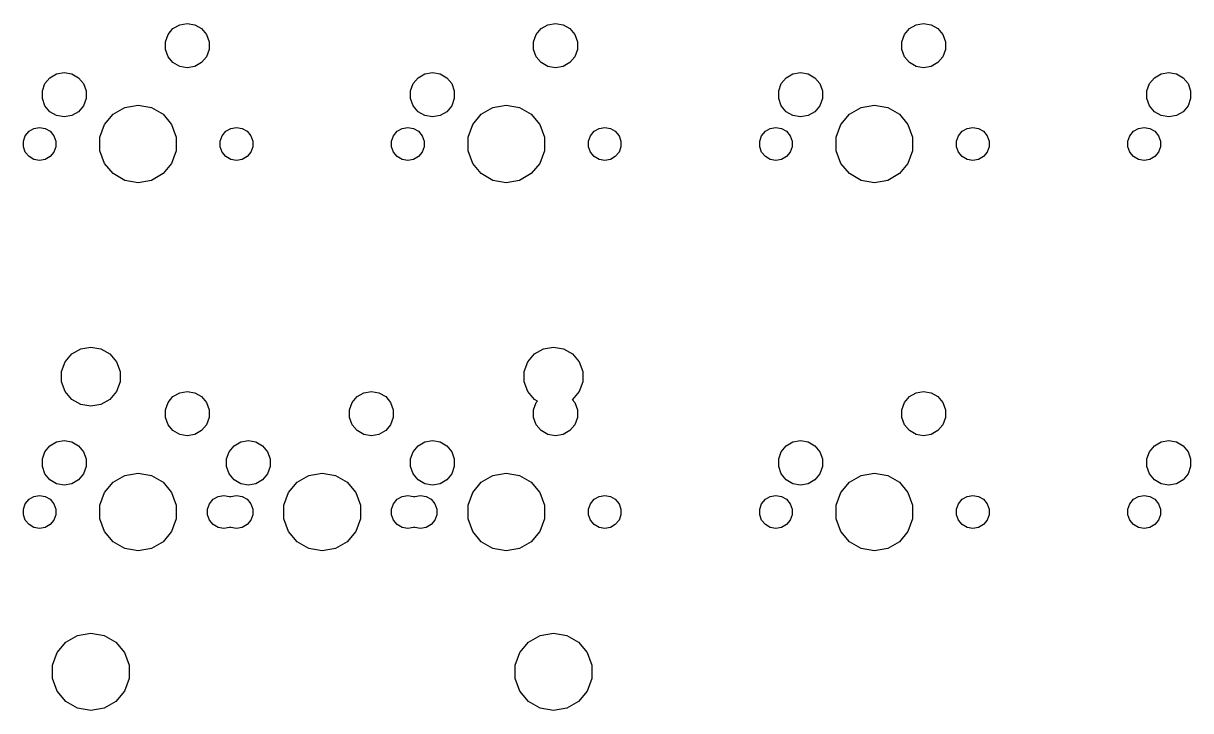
# Model space of a CAD drawing. Extents: x 16 to 275, y -108 to -13.
# Drawn here: x 149.1 to 209.3, y -108.3 to -72.8 of the extents above; entities that cross this region are included whole.
import ezdxf

# ---------------------------------------------------------------- set-up
doc = ezdxf.new("R2010")
doc.units = 0
doc.header["$MEASUREMENT"] = 0
doc.layers.add('BLACK', color=7, linetype='CONTINUOUS')

msp = doc.modelspace()

# ---------------------------------------------------------------- linework, layer by layer
at = {"layer": 'Black'}
for p, q in [((156.802, -73.0411), (157.148, -72.8418)), ((157.148, -72.8418), (157.54, -72.7726)), ((157.54, -72.7726), (157.932, -72.8418)), ((157.932, -72.8418), (158.278, -73.0411)), ((175.802, -73.0411), (176.148, -72.8418)), ((176.148, -72.8418), (176.54, -72.7726)), ((176.54, -72.7726), (176.932, -72.8418)), ((176.932, -72.8418), (177.278, -73.0411)), ((194.802, -73.0411), (195.148, -72.8418)), ((195.148, -72.8418), (195.54, -72.7726)), ((195.54, -72.7726), (195.932, -72.8418)), ((195.932, -72.8418), (196.278, -73.0411)), ((156.41, -73.7208), (156.546, -73.3463)), ((156.546, -73.3463), (156.802, -73.0411)), ((158.278, -73.0411), (158.534, -73.3463)), ((158.534, -73.3463), (158.67, -73.7208)), ((175.41, -73.7208), (175.546, -73.3463)), ((175.546, -73.3463), (175.802, -73.0411)), ((177.278, -73.0411), (177.534, -73.3463)), ((177.534, -73.3463), (177.67, -73.7208)), ((194.41, -73.7208), (194.546, -73.3463)), ((194.546, -73.3463), (194.802, -73.0411)), ((196.278, -73.0411), (196.534, -73.3463)), ((196.534, -73.3463), (196.67, -73.7208)), ((156.41, -74.1192), (156.41, -73.7208)), ((158.67, -73.7208), (158.67, -74.1192)), ((175.41, -74.1192), (175.41, -73.7208)), ((177.67, -73.7208), (177.67, -74.1192)), ((194.41, -74.1192), (194.41, -73.7208)), ((196.67, -73.7208), (196.67, -74.1192)), ((156.546, -74.4937), (156.41, -74.1192)), ((156.802, -74.7989), (156.546, -74.4937)), ((158.534, -74.4937), (158.278, -74.7989)), ((158.67, -74.1192), (158.534, -74.4937)), ((175.546, -74.4937), (175.41, -74.1192)), ((175.802, -74.7989), (175.546, -74.4937)), ((177.534, -74.4937), (177.278, -74.7989)), ((177.67, -74.1192), (177.534, -74.4937)), ((194.546, -74.4937), (194.41, -74.1192)), ((194.802, -74.7989), (194.546, -74.4937)), ((196.534, -74.4937), (196.278, -74.7989)), ((196.67, -74.1192), (196.534, -74.4937)), ((157.148, -74.9982), (156.802, -74.7989)), ((157.54, -75.0674), (157.148, -74.9982)), ((157.932, -74.9982), (157.54, -75.0674)), ((158.278, -74.7989), (157.932, -74.9982)), ((176.148, -74.9982), (175.802, -74.7989)), ((176.54, -75.0674), (176.148, -74.9982)), ((176.932, -74.9982), (176.54, -75.0674)), ((177.278, -74.7989), (176.932, -74.9982)), ((195.148, -74.9982), (194.802, -74.7989)), ((195.54, -75.0674), (195.148, -74.9982)), ((195.932, -74.9982), (195.54, -75.0674)), ((196.278, -74.7989), (195.932, -74.9982)), ((150.06, -76.2608), (150.196, -75.8863)), ((150.196, -75.8863), (150.452, -75.5811)), ((150.452, -75.5811), (150.798, -75.3818)), ((150.798, -75.3818), (151.19, -75.3126)), ((151.19, -75.3126), (151.582, -75.3818)), ((151.582, -75.3818), (151.928, -75.5811)), ((151.928, -75.5811), (152.184, -75.8863)), ((152.184, -75.8863), (152.32, -76.2608)), ((169.06, -76.2608), (169.196, -75.8863)), ((169.196, -75.8863), (169.452, -75.5811)), ((169.452, -75.5811), (169.798, -75.3818)), ((169.798, -75.3818), (170.19, -75.3126)), ((170.19, -75.3126), (170.582, -75.3818)), ((170.582, -75.3818), (170.928, -75.5811)), ((170.928, -75.5811), (171.184, -75.8863)), ((171.184, -75.8863), (171.32, -76.2608)), ((188.06, -76.2608), (188.196, -75.8863)), ((188.196, -75.8863), (188.452, -75.5811)), ((188.452, -75.5811), (188.798, -75.3818)), ((188.798, -75.3818), (189.19, -75.3126)), ((189.19, -75.3126), (189.582, -75.3818)), ((189.582, -75.3818), (189.928, -75.5811)), ((189.928, -75.5811), (190.184, -75.8863)), ((190.184, -75.8863), (190.32, -76.2608)), ((207.06, -76.2608), (207.196, -75.8863)), ((207.196, -75.8863), (207.452, -75.5811)), ((207.452, -75.5811), (207.798, -75.3818)), ((207.798, -75.3818), (208.19, -75.3126)), ((208.19, -75.3126), (208.582, -75.3818)), ((208.582, -75.3818), (208.928, -75.5811)), ((208.928, -75.5811), (209.184, -75.8863)), ((209.184, -75.8863), (209.32, -76.2608)), ((150.06, -76.6592), (150.06, -76.2608)), ((152.32, -76.2608), (152.32, -76.6592)), ((169.06, -76.6592), (169.06, -76.2608)), ((171.32, -76.2608), (171.32, -76.6592)), ((188.06, -76.6592), (188.06, -76.2608)), ((190.32, -76.2608), (190.32, -76.6592)), ((207.06, -76.6592), (207.06, -76.2608)), ((209.32, -76.2608), (209.32, -76.6592)), ((150.196, -77.0337), (150.06, -76.6592)), ((150.452, -77.3389), (150.196, -77.0337)), ((152.184, -77.0337), (151.928, -77.3389)), ((152.32, -76.6592), (152.184, -77.0337)), ((154.315, -77.1192), (155, -76.9985)), ((155, -76.9985), (155.685, -77.1192)), ((169.196, -77.0337), (169.06, -76.6592)), ((169.452, -77.3389), (169.196, -77.0337)), ((171.184, -77.0337), (170.928, -77.3389)), ((171.32, -76.6592), (171.184, -77.0337)), ((173.315, -77.1192), (174, -76.9985)), ((174, -76.9985), (174.685, -77.1192)), ((188.196, -77.0337), (188.06, -76.6592)), ((188.452, -77.3389), (188.196, -77.0337)), ((190.184, -77.0337), (189.928, -77.3389)), ((190.32, -76.6592), (190.184, -77.0337)), ((192.315, -77.1192), (193, -76.9985)), ((193, -76.9985), (193.685, -77.1192)), ((207.196, -77.0337), (207.06, -76.6592)), ((207.452, -77.3389), (207.196, -77.0337)), ((209.184, -77.0337), (208.928, -77.3389)), ((209.32, -76.6592), (209.184, -77.0337)), ((150.798, -77.5382), (150.452, -77.3389)), ((151.19, -77.6074), (150.798, -77.5382)), ((151.582, -77.5382), (151.19, -77.6074)), ((151.928, -77.3389), (151.582, -77.5382)), ((153.267, -77.9992), (153.713, -77.4667)), ((153.713, -77.4667), (154.315, -77.1192)), ((155.685, -77.1192), (156.287, -77.4667)), ((156.287, -77.4667), (156.733, -77.9992)), ((169.798, -77.5382), (169.452, -77.3389)), ((170.19, -77.6074), (169.798, -77.5382)), ((170.582, -77.5382), (170.19, -77.6074)), ((170.928, -77.3389), (170.582, -77.5382)), ((172.267, -77.9992), (172.713, -77.4667)), ((172.713, -77.4667), (173.315, -77.1192)), ((174.685, -77.1192), (175.287, -77.4667)), ((175.287, -77.4667), (175.733, -77.9992)), ((188.798, -77.5382), (188.452, -77.3389)), ((189.19, -77.6074), (188.798, -77.5382)), ((189.582, -77.5382), (189.19, -77.6074)), ((189.928, -77.3389), (189.582, -77.5382)), ((191.267, -77.9992), (191.713, -77.4667)), ((191.713, -77.4667), (192.315, -77.1192)), ((193.685, -77.1192), (194.287, -77.4667)), ((194.287, -77.4667), (194.733, -77.9992)), ((207.798, -77.5382), (207.452, -77.3389)), ((208.19, -77.6074), (207.798, -77.5382)), ((208.582, -77.5382), (208.19, -77.6074)), ((208.928, -77.3389), (208.582, -77.5382)), ((149.371, -78.3457), (149.628, -78.1974)), ((149.628, -78.1974), (149.92, -78.1458)), ((149.92, -78.1458), (150.212, -78.1974)), ((150.212, -78.1974), (150.469, -78.3457)), ((153.029, -78.6524), (153.267, -77.9992)), ((156.733, -77.9992), (156.971, -78.6524)), ((159.531, -78.3457), (159.788, -78.1974)), ((159.788, -78.1974), (160.08, -78.1458)), ((160.08, -78.1458), (160.372, -78.1974)), ((160.372, -78.1974), (160.629, -78.3457)), ((168.371, -78.3457), (168.628, -78.1974)), ((168.628, -78.1974), (168.92, -78.1458)), ((168.92, -78.1458), (169.212, -78.1974)), ((169.212, -78.1974), (169.469, -78.3457)), ((172.029, -78.6524), (172.267, -77.9992)), ((175.733, -77.9992), (175.971, -78.6524)), ((178.531, -78.3457), (178.788, -78.1974)), ((178.788, -78.1974), (179.08, -78.1458)), ((179.08, -78.1458), (179.372, -78.1974)), ((179.372, -78.1974), (179.629, -78.3457)), ((187.371, -78.3457), (187.628, -78.1974)), ((187.628, -78.1974), (187.92, -78.1458)), ((187.92, -78.1458), (188.212, -78.1974)), ((188.212, -78.1974), (188.469, -78.3457)), ((191.029, -78.6524), (191.267, -77.9992)), ((194.733, -77.9992), (194.971, -78.6524)), ((197.531, -78.3457), (197.788, -78.1974)), ((197.788, -78.1974), (198.08, -78.1458)), ((198.08, -78.1458), (198.372, -78.1974)), ((198.372, -78.1974), (198.629, -78.3457)), ((206.371, -78.3457), (206.628, -78.1974)), ((206.628, -78.1974), (206.92, -78.1458)), ((206.92, -78.1458), (207.212, -78.1974)), ((207.212, -78.1974), (207.469, -78.3457)), ((149.079, -78.8517), (149.18, -78.5729)), ((149.079, -79.1483), (149.079, -78.8517)), ((149.18, -78.5729), (149.371, -78.3457)), ((150.469, -78.3457), (150.66, -78.5729)), ((150.66, -78.5729), (150.761, -78.8517)), ((150.761, -78.8517), (150.761, -79.1483)), ((153.029, -79.3476), (153.029, -78.6524)), ((156.971, -78.6524), (156.971, -79.3476)), ((159.239, -78.8517), (159.34, -78.5729)), ((159.239, -79.1483), (159.239, -78.8517)), ((159.34, -78.5729), (159.531, -78.3457)), ((160.629, -78.3457), (160.82, -78.5729)), ((160.82, -78.5729), (160.921, -78.8517)), ((160.921, -78.8517), (160.921, -79.1483)), ((168.079, -78.8517), (168.18, -78.5729)), ((168.079, -79.1483), (168.079, -78.8517)), ((168.18, -78.5729), (168.371, -78.3457)), ((169.469, -78.3457), (169.66, -78.5729)), ((169.66, -78.5729), (169.761, -78.8517)), ((169.761, -78.8517), (169.761, -79.1483)), ((172.029, -79.3476), (172.029, -78.6524)), ((175.971, -78.6524), (175.971, -79.3476)), ((178.239, -78.8517), (178.34, -78.5729)), ((178.239, -79.1483), (178.239, -78.8517)), ((178.34, -78.5729), (178.531, -78.3457)), ((179.629, -78.3457), (179.82, -78.5729)), ((179.82, -78.5729), (179.921, -78.8517)), ((179.921, -78.8517), (179.921, -79.1483)), ((187.079, -78.8517), (187.18, -78.5729)), ((187.079, -79.1483), (187.079, -78.8517)), ((187.18, -78.5729), (187.371, -78.3457)), ((188.469, -78.3457), (188.66, -78.5729)), ((188.66, -78.5729), (188.761, -78.8517)), ((188.761, -78.8517), (188.761, -79.1483)), ((191.029, -79.3476), (191.029, -78.6524)), ((194.971, -78.6524), (194.971, -79.3476)), ((197.239, -78.8517), (197.34, -78.5729)), ((197.239, -79.1483), (197.239, -78.8517)), ((197.34, -78.5729), (197.531, -78.3457)), ((198.629, -78.3457), (198.82, -78.5729)), ((198.82, -78.5729), (198.921, -78.8517)), ((198.921, -78.8517), (198.921, -79.1483)), ((206.079, -78.8517), (206.18, -78.5729)), ((206.079, -79.1483), (206.079, -78.8517)), ((206.18, -78.5729), (206.371, -78.3457)), ((207.469, -78.3457), (207.66, -78.5729)), ((207.66, -78.5729), (207.761, -78.8517)), ((207.761, -78.8517), (207.761, -79.1483)), ((149.18, -79.4271), (149.079, -79.1483)), ((149.371, -79.6543), (149.18, -79.4271)), ((150.66, -79.4271), (150.469, -79.6543)), ((150.761, -79.1483), (150.66, -79.4271)), ((153.267, -80.0008), (153.029, -79.3476)), ((156.971, -79.3476), (156.733, -80.0008)), ((159.34, -79.4271), (159.239, -79.1483)), ((159.531, -79.6543), (159.34, -79.4271)), ((160.82, -79.4271), (160.629, -79.6543)), ((160.921, -79.1483), (160.82, -79.4271)), ((168.18, -79.4271), (168.079, -79.1483)), ((168.371, -79.6543), (168.18, -79.4271)), ((169.66, -79.4271), (169.469, -79.6543)), ((169.761, -79.1483), (169.66, -79.4271)), ((172.267, -80.0008), (172.029, -79.3476)), ((175.971, -79.3476), (175.733, -80.0008)), ((178.34, -79.4271), (178.239, -79.1483)), ((178.531, -79.6543), (178.34, -79.4271)), ((179.82, -79.4271), (179.629, -79.6543)), ((179.921, -79.1483), (179.82, -79.4271)), ((187.18, -79.4271), (187.079, -79.1483)), ((187.371, -79.6543), (187.18, -79.4271)), ((188.66, -79.4271), (188.469, -79.6543)), ((188.761, -79.1483), (188.66, -79.4271)), ((191.267, -80.0008), (191.029, -79.3476)), ((194.971, -79.3476), (194.733, -80.0008)), ((197.34, -79.4271), (197.239, -79.1483)), ((197.531, -79.6543), (197.34, -79.4271)), ((198.82, -79.4271), (198.629, -79.6543)), ((198.921, -79.1483), (198.82, -79.4271)), ((206.18, -79.4271), (206.079, -79.1483)), ((206.371, -79.6543), (206.18, -79.4271)), ((207.66, -79.4271), (207.469, -79.6543)), ((207.761, -79.1483), (207.66, -79.4271)), ((149.628, -79.8026), (149.371, -79.6543)), ((149.92, -79.8541), (149.628, -79.8026)), ((150.212, -79.8026), (149.92, -79.8541)), ((150.469, -79.6543), (150.212, -79.8026)), ((153.713, -80.5332), (153.267, -80.0008)), ((156.733, -80.0008), (156.287, -80.5332)), ((159.788, -79.8026), (159.531, -79.6543)), ((160.08, -79.8541), (159.788, -79.8026)), ((160.372, -79.8026), (160.08, -79.8541)), ((160.629, -79.6543), (160.372, -79.8026)), ((168.628, -79.8026), (168.371, -79.6543)), ((168.92, -79.8541), (168.628, -79.8026)), ((169.212, -79.8026), (168.92, -79.8541)), ((169.469, -79.6543), (169.212, -79.8026)), ((172.713, -80.5332), (172.267, -80.0008)), ((175.733, -80.0008), (175.287, -80.5332)), ((178.788, -79.8026), (178.531, -79.6543)), ((179.08, -79.8541), (178.788, -79.8026)), ((179.372, -79.8026), (179.08, -79.8541)), ((179.629, -79.6543), (179.372, -79.8026)), ((187.628, -79.8026), (187.371, -79.6543)), ((187.92, -79.8541), (187.628, -79.8026)), ((188.212, -79.8026), (187.92, -79.8541)), ((188.469, -79.6543), (188.212, -79.8026)), ((191.713, -80.5332), (191.267, -80.0008)), ((194.733, -80.0008), (194.287, -80.5332)), ((197.788, -79.8026), (197.531, -79.6543)), ((198.08, -79.8541), (197.788, -79.8026)), ((198.372, -79.8026), (198.08, -79.8541)), ((198.629, -79.6543), (198.372, -79.8026)), ((206.628, -79.8026), (206.371, -79.6543)), ((206.92, -79.8541), (206.628, -79.8026)), ((207.212, -79.8026), (206.92, -79.8541)), ((207.469, -79.6543), (207.212, -79.8026)), ((154.315, -80.8808), (153.713, -80.5332)), ((156.287, -80.5332), (155.685, -80.8808)), ((173.315, -80.8808), (172.713, -80.5332)), ((175.287, -80.5332), (174.685, -80.8808)), ((192.315, -80.8808), (191.713, -80.5332)), ((194.287, -80.5332), (193.685, -80.8808)), ((155, -81.0015), (154.315, -80.8808)), ((155.685, -80.8808), (155, -81.0015)), ((174, -81.0015), (173.315, -80.8808)), ((174.685, -80.8808), (174, -81.0015)), ((193, -81.0015), (192.315, -80.8808)), ((193.685, -80.8808), (193, -81.0015)), ((151.579, -89.8431), (152.039, -89.5774)), ((152.039, -89.5774), (152.562, -89.4852)), ((152.562, -89.4852), (153.085, -89.5774)), ((153.085, -89.5774), (153.545, -89.8431)), ((175.455, -89.8431), (175.915, -89.5774)), ((175.915, -89.5774), (176.438, -89.4852)), ((176.438, -89.4852), (176.961, -89.5774)), ((176.961, -89.5774), (177.421, -89.8431)), ((151.055, -90.7493), (151.237, -90.2501)), ((151.237, -90.2501), (151.579, -89.8431)), ((153.545, -89.8431), (153.887, -90.2501)), ((153.887, -90.2501), (154.069, -90.7493)), ((174.931, -90.7493), (175.113, -90.2501)), ((175.113, -90.2501), (175.455, -89.8431)), ((177.421, -89.8431), (177.763, -90.2501)), ((177.763, -90.2501), (177.945, -90.7493)), ((151.055, -91.2807), (151.055, -90.7493)), ((154.069, -90.7493), (154.069, -91.2807)), ((174.931, -91.2807), (174.931, -90.7493)), ((177.945, -90.7493), (177.945, -91.2807)), ((151.237, -91.7799), (151.055, -91.2807)), ((154.069, -91.2807), (153.887, -91.7799)), ((175.113, -91.7799), (174.931, -91.2807)), ((177.945, -91.2807), (177.763, -91.7799)), ((151.579, -92.1869), (151.237, -91.7799)), ((153.887, -91.7799), (153.545, -92.1869)), ((156.546, -92.3463), (156.802, -92.0411)), ((156.802, -92.0411), (157.148, -91.8418)), ((157.148, -91.8418), (157.54, -91.7726)), ((157.54, -91.7726), (157.932, -91.8418)), ((157.932, -91.8418), (158.278, -92.0411)), ((158.278, -92.0411), (158.534, -92.3463)), ((166.046, -92.3463), (166.302, -92.0411)), ((166.302, -92.0411), (166.648, -91.8418)), ((166.648, -91.8418), (167.04, -91.7726)), ((167.04, -91.7726), (167.432, -91.8418)), ((167.432, -91.8418), (167.778, -92.0411)), ((167.778, -92.0411), (168.034, -92.3463)), ((175.455, -92.1869), (175.113, -91.7799)), ((177.763, -91.7799), (177.421, -92.1869)), ((194.546, -92.3463), (194.802, -92.0411)), ((194.802, -92.0411), (195.148, -91.8418)), ((195.148, -91.8418), (195.54, -91.7726)), ((195.54, -91.7726), (195.932, -91.8418)), ((195.932, -91.8418), (196.278, -92.0411)), ((196.278, -92.0411), (196.534, -92.3463)), ((152.039, -92.4526), (151.579, -92.1869)), ((152.562, -92.5448), (152.039, -92.4526)), ((153.085, -92.4526), (152.562, -92.5448)), ((153.545, -92.1869), (153.085, -92.4526)), ((156.41, -92.7208), (156.546, -92.3463)), ((156.41, -93.1192), (156.41, -92.7208)), ((158.534, -92.3463), (158.67, -92.7208)), ((158.67, -92.7208), (158.67, -93.1192)), ((165.91, -92.7208), (166.046, -92.3463)), ((165.91, -93.1192), (165.91, -92.7208)), ((168.034, -92.3463), (168.17, -92.7208)), ((168.17, -92.7208), (168.17, -93.1192)), ((175.41, -92.7208), (175.546, -92.3463)), ((175.41, -93.1192), (175.41, -92.7208)), ((175.607, -92.2746), (175.455, -92.1869)), ((175.546, -92.3463), (175.607, -92.2746)), ((177.421, -92.1869), (177.407, -92.1953)), ((177.407, -92.1953), (177.534, -92.3463)), ((177.534, -92.3463), (177.67, -92.7208)), ((177.67, -92.7208), (177.67, -93.1192)), ((194.41, -92.7208), (194.546, -92.3463)), ((194.41, -93.1192), (194.41, -92.7208)), ((196.534, -92.3463), (196.67, -92.7208)), ((196.67, -92.7208), (196.67, -93.1192)), ((156.546, -93.4937), (156.41, -93.1192)), ((158.67, -93.1192), (158.534, -93.4937)), ((166.046, -93.4937), (165.91, -93.1192)), ((168.17, -93.1192), (168.034, -93.4937)), ((175.546, -93.4937), (175.41, -93.1192)), ((177.67, -93.1192), (177.534, -93.4937)), ((194.546, -93.4937), (194.41, -93.1192)), ((196.67, -93.1192), (196.534, -93.4937)), ((156.802, -93.7989), (156.546, -93.4937)), ((157.148, -93.9982), (156.802, -93.7989)), ((158.278, -93.7989), (157.932, -93.9982)), ((158.534, -93.4937), (158.278, -93.7989)), ((166.302, -93.7989), (166.046, -93.4937)), ((166.648, -93.9982), (166.302, -93.7989)), ((167.778, -93.7989), (167.432, -93.9982)), ((168.034, -93.4937), (167.778, -93.7989)), ((175.802, -93.7989), (175.546, -93.4937)), ((176.148, -93.9982), (175.802, -93.7989)), ((177.278, -93.7989), (176.932, -93.9982)), ((177.534, -93.4937), (177.278, -93.7989)), ((194.802, -93.7989), (194.546, -93.4937)), ((195.148, -93.9982), (194.802, -93.7989)), ((196.278, -93.7989), (195.932, -93.9982)), ((196.534, -93.4937), (196.278, -93.7989)), ((150.452, -94.5811), (150.798, -94.3818)), ((150.798, -94.3818), (151.19, -94.3126)), ((151.19, -94.3126), (151.582, -94.3818)), ((151.582, -94.3818), (151.928, -94.5811)), ((157.54, -94.0674), (157.148, -93.9982)), ((157.932, -93.9982), (157.54, -94.0674)), ((159.952, -94.5811), (160.298, -94.3818)), ((160.298, -94.3818), (160.69, -94.3126)), ((160.69, -94.3126), (161.082, -94.3818)), ((161.082, -94.3818), (161.428, -94.5811)), ((167.04, -94.0674), (166.648, -93.9982)), ((167.432, -93.9982), (167.04, -94.0674)), ((169.452, -94.5811), (169.798, -94.3818)), ((169.798, -94.3818), (170.19, -94.3126)), ((170.19, -94.3126), (170.582, -94.3818)), ((170.582, -94.3818), (170.928, -94.5811)), ((176.54, -94.0674), (176.148, -93.9982)), ((176.932, -93.9982), (176.54, -94.0674)), ((188.452, -94.5811), (188.798, -94.3818)), ((188.798, -94.3818), (189.19, -94.3126)), ((189.19, -94.3126), (189.582, -94.3818)), ((189.582, -94.3818), (189.928, -94.5811)), ((195.54, -94.0674), (195.148, -93.9982)), ((195.932, -93.9982), (195.54, -94.0674)), ((207.452, -94.5811), (207.798, -94.3818)), ((207.798, -94.3818), (208.19, -94.3126)), ((208.19, -94.3126), (208.582, -94.3818)), ((208.582, -94.3818), (208.928, -94.5811)), ((150.06, -95.2608), (150.196, -94.8863)), ((150.196, -94.8863), (150.452, -94.5811)), ((151.928, -94.5811), (152.184, -94.8863)), ((152.184, -94.8863), (152.32, -95.2608)), ((159.56, -95.2608), (159.696, -94.8863)), ((159.696, -94.8863), (159.952, -94.5811)), ((161.428, -94.5811), (161.684, -94.8863)), ((161.684, -94.8863), (161.82, -95.2608)), ((169.06, -95.2608), (169.196, -94.8863)), ((169.196, -94.8863), (169.452, -94.5811)), ((170.928, -94.5811), (171.184, -94.8863)), ((171.184, -94.8863), (171.32, -95.2608)), ((188.06, -95.2608), (188.196, -94.8863)), ((188.196, -94.8863), (188.452, -94.5811)), ((189.928, -94.5811), (190.184, -94.8863)), ((190.184, -94.8863), (190.32, -95.2608)), ((207.06, -95.2608), (207.196, -94.8863)), ((207.196, -94.8863), (207.452, -94.5811)), ((208.928, -94.5811), (209.184, -94.8863)), ((209.184, -94.8863), (209.32, -95.2608)), ((150.06, -95.6592), (150.06, -95.2608)), ((150.196, -96.0337), (150.06, -95.6592)), ((152.32, -95.6592), (152.184, -96.0337)), ((152.32, -95.2608), (152.32, -95.6592)), ((159.56, -95.6592), (159.56, -95.2608)), ((159.696, -96.0337), (159.56, -95.6592)), ((161.82, -95.6592), (161.684, -96.0337)), ((161.82, -95.2608), (161.82, -95.6592)), ((169.06, -95.6592), (169.06, -95.2608)), ((169.196, -96.0337), (169.06, -95.6592)), ((171.32, -95.6592), (171.184, -96.0337)), ((171.32, -95.2608), (171.32, -95.6592)), ((188.06, -95.6592), (188.06, -95.2608)), ((188.196, -96.0337), (188.06, -95.6592)), ((190.32, -95.6592), (190.184, -96.0337)), ((190.32, -95.2608), (190.32, -95.6592)), ((207.06, -95.6592), (207.06, -95.2608)), ((207.196, -96.0337), (207.06, -95.6592)), ((209.32, -95.6592), (209.184, -96.0337)), ((209.32, -95.2608), (209.32, -95.6592)), ((150.452, -96.3389), (150.196, -96.0337)), ((150.798, -96.5382), (150.452, -96.3389)), ((151.928, -96.3389), (151.582, -96.5382)), ((152.184, -96.0337), (151.928, -96.3389)), ((153.713, -96.4667), (154.315, -96.1192)), ((154.315, -96.1192), (155, -95.9985)), ((155, -95.9985), (155.685, -96.1192)), ((155.685, -96.1192), (156.287, -96.4667)), ((159.952, -96.3389), (159.696, -96.0337)), ((160.298, -96.5382), (159.952, -96.3389)), ((161.428, -96.3389), (161.082, -96.5382)), ((161.684, -96.0337), (161.428, -96.3389)), ((163.213, -96.4667), (163.815, -96.1192)), ((163.815, -96.1192), (164.5, -95.9985)), ((164.5, -95.9985), (165.185, -96.1192)), ((165.185, -96.1192), (165.787, -96.4667)), ((169.452, -96.3389), (169.196, -96.0337)), ((169.798, -96.5382), (169.452, -96.3389)), ((170.928, -96.3389), (170.582, -96.5382)), ((171.184, -96.0337), (170.928, -96.3389)), ((172.713, -96.4667), (173.315, -96.1192)), ((173.315, -96.1192), (174, -95.9985)), ((174, -95.9985), (174.685, -96.1192)), ((174.685, -96.1192), (175.287, -96.4667)), ((188.452, -96.3389), (188.196, -96.0337)), ((188.798, -96.5382), (188.452, -96.3389)), ((189.928, -96.3389), (189.582, -96.5382)), ((190.184, -96.0337), (189.928, -96.3389)), ((191.713, -96.4667), (192.315, -96.1192)), ((192.315, -96.1192), (193, -95.9985)), ((193, -95.9985), (193.685, -96.1192)), ((193.685, -96.1192), (194.287, -96.4667)), ((207.452, -96.3389), (207.196, -96.0337)), ((207.798, -96.5382), (207.452, -96.3389)), ((208.928, -96.3389), (208.582, -96.5382)), ((209.184, -96.0337), (208.928, -96.3389)), ((151.19, -96.6074), (150.798, -96.5382)), ((151.582, -96.5382), (151.19, -96.6074)), ((153.267, -96.9992), (153.713, -96.4667)), ((156.287, -96.4667), (156.733, -96.9992)), ((160.69, -96.6074), (160.298, -96.5382)), ((161.082, -96.5382), (160.69, -96.6074)), ((162.767, -96.9992), (163.213, -96.4667)), ((165.787, -96.4667), (166.233, -96.9992)), ((170.19, -96.6074), (169.798, -96.5382)), ((170.582, -96.5382), (170.19, -96.6074)), ((172.267, -96.9992), (172.713, -96.4667)), ((175.287, -96.4667), (175.733, -96.9992)), ((189.19, -96.6074), (188.798, -96.5382)), ((189.582, -96.5382), (189.19, -96.6074)), ((191.267, -96.9992), (191.713, -96.4667)), ((194.287, -96.4667), (194.733, -96.9992)), ((208.19, -96.6074), (207.798, -96.5382)), ((208.582, -96.5382), (208.19, -96.6074)), ((149.079, -97.8517), (149.18, -97.5729)), ((149.18, -97.5729), (149.371, -97.3457)), ((149.371, -97.3457), (149.628, -97.1974)), ((149.628, -97.1974), (149.92, -97.1458)), ((149.92, -97.1458), (150.212, -97.1974)), ((150.212, -97.1974), (150.469, -97.3457)), ((150.469, -97.3457), (150.66, -97.5729)), ((150.66, -97.5729), (150.761, -97.8517)), ((153.029, -97.6524), (153.267, -96.9992)), ((156.733, -96.9992), (156.971, -97.6524)), ((158.579, -97.8517), (158.68, -97.5729)), ((158.68, -97.5729), (158.871, -97.3457)), ((158.871, -97.3457), (159.128, -97.1974)), ((159.128, -97.1974), (159.42, -97.1458)), ((159.42, -97.1458), (159.712, -97.1974)), ((159.712, -97.1974), (159.75, -97.2192)), ((159.75, -97.2192), (159.788, -97.1974)), ((159.788, -97.1974), (160.08, -97.1458)), ((160.08, -97.1458), (160.372, -97.1974)), ((160.372, -97.1974), (160.629, -97.3457)), ((160.629, -97.3457), (160.82, -97.5729)), ((160.82, -97.5729), (160.921, -97.8517)), ((162.529, -97.6524), (162.767, -96.9992)), ((166.233, -96.9992), (166.471, -97.6524)), ((168.079, -97.8517), (168.18, -97.5729)), ((168.18, -97.5729), (168.371, -97.3457)), ((168.371, -97.3457), (168.628, -97.1974)), ((168.628, -97.1974), (168.92, -97.1458)), ((168.92, -97.1458), (169.212, -97.1974)), ((169.212, -97.1974), (169.25, -97.2192)), ((169.25, -97.2192), (169.288, -97.1974)), ((169.288, -97.1974), (169.58, -97.1458)), ((169.58, -97.1458), (169.872, -97.1974)), ((169.872, -97.1974), (170.129, -97.3457)), ((170.129, -97.3457), (170.32, -97.5729)), ((170.32, -97.5729), (170.421, -97.8517)), ((172.029, -97.6524), (172.267, -96.9992)), ((175.733, -96.9992), (175.971, -97.6524)), ((178.239, -97.8517), (178.34, -97.5729)), ((178.34, -97.5729), (178.531, -97.3457)), ((178.531, -97.3457), (178.788, -97.1974)), ((178.788, -97.1974), (179.08, -97.1458)), ((179.08, -97.1458), (179.372, -97.1974)), ((179.372, -97.1974), (179.629, -97.3457)), ((179.629, -97.3457), (179.82, -97.5729)), ((179.82, -97.5729), (179.921, -97.8517)), ((187.079, -97.8517), (187.18, -97.5729)), ((187.18, -97.5729), (187.371, -97.3457)), ((187.371, -97.3457), (187.628, -97.1974)), ((187.628, -97.1974), (187.92, -97.1458)), ((187.92, -97.1458), (188.212, -97.1974)), ((188.212, -97.1974), (188.469, -97.3457)), ((188.469, -97.3457), (188.66, -97.5729)), ((188.66, -97.5729), (188.761, -97.8517)), ((191.029, -97.6524), (191.267, -96.9992)), ((194.733, -96.9992), (194.971, -97.6524)), ((197.239, -97.8517), (197.34, -97.5729)), ((197.34, -97.5729), (197.531, -97.3457)), ((197.531, -97.3457), (197.788, -97.1974)), ((197.788, -97.1974), (198.08, -97.1458)), ((198.08, -97.1458), (198.372, -97.1974)), ((198.372, -97.1974), (198.629, -97.3457)), ((198.629, -97.3457), (198.82, -97.5729)), ((198.82, -97.5729), (198.921, -97.8517)), ((206.079, -97.8517), (206.18, -97.5729)), ((206.18, -97.5729), (206.371, -97.3457)), ((206.371, -97.3457), (206.628, -97.1974)), ((206.628, -97.1974), (206.92, -97.1458)), ((206.92, -97.1458), (207.212, -97.1974)), ((207.212, -97.1974), (207.469, -97.3457)), ((207.469, -97.3457), (207.66, -97.5729)), ((207.66, -97.5729), (207.761, -97.8517)), ((149.079, -98.1483), (149.079, -97.8517)), ((149.18, -98.4271), (149.079, -98.1483)), ((150.761, -98.1483), (150.66, -98.4271)), ((150.761, -97.8517), (150.761, -98.1483)), ((153.029, -98.3476), (153.029, -97.6524)), ((156.971, -97.6524), (156.971, -98.3476)), ((158.579, -98.1483), (158.579, -97.8517)), ((158.68, -98.4271), (158.579, -98.1483)), ((160.921, -98.1483), (160.82, -98.4271)), ((160.921, -97.8517), (160.921, -98.1483)), ((162.529, -98.3476), (162.529, -97.6524)), ((166.471, -97.6524), (166.471, -98.3476)), ((168.079, -98.1483), (168.079, -97.8517)), ((168.18, -98.4271), (168.079, -98.1483)), ((170.421, -98.1483), (170.32, -98.4271)), ((170.421, -97.8517), (170.421, -98.1483)), ((172.029, -98.3476), (172.029, -97.6524)), ((175.971, -97.6524), (175.971, -98.3476)), ((178.239, -98.1483), (178.239, -97.8517)), ((178.34, -98.4271), (178.239, -98.1483)), ((179.921, -98.1483), (179.82, -98.4271)), ((179.921, -97.8517), (179.921, -98.1483)), ((187.079, -98.1483), (187.079, -97.8517)), ((187.18, -98.4271), (187.079, -98.1483)), ((188.761, -98.1483), (188.66, -98.4271)), ((188.761, -97.8517), (188.761, -98.1483)), ((191.029, -98.3476), (191.029, -97.6524)), ((194.971, -97.6524), (194.971, -98.3476)), ((197.239, -98.1483), (197.239, -97.8517)), ((197.34, -98.4271), (197.239, -98.1483)), ((198.921, -98.1483), (198.82, -98.4271)), ((198.921, -97.8517), (198.921, -98.1483)), ((206.079, -98.1483), (206.079, -97.8517)), ((206.18, -98.4271), (206.079, -98.1483)), ((207.761, -98.1483), (207.66, -98.4271)), ((207.761, -97.8517), (207.761, -98.1483)), ((149.371, -98.6543), (149.18, -98.4271)), ((149.628, -98.8026), (149.371, -98.6543)), ((150.469, -98.6543), (150.212, -98.8026)), ((150.66, -98.4271), (150.469, -98.6543)), ((153.267, -99.0008), (153.029, -98.3476)), ((156.971, -98.3476), (156.733, -99.0008)), ((158.871, -98.6543), (158.68, -98.4271)), ((159.128, -98.8026), (158.871, -98.6543)), ((159.75, -98.7808), (159.712, -98.8026)), ((159.788, -98.8026), (159.75, -98.7808)), ((160.629, -98.6543), (160.372, -98.8026)), ((160.82, -98.4271), (160.629, -98.6543)), ((162.767, -99.0008), (162.529, -98.3476)), ((166.471, -98.3476), (166.233, -99.0008)), ((168.371, -98.6543), (168.18, -98.4271)), ((168.628, -98.8026), (168.371, -98.6543)), ((169.25, -98.7808), (169.212, -98.8026)), ((169.288, -98.8026), (169.25, -98.7808)), ((170.129, -98.6543), (169.872, -98.8026)), ((170.32, -98.4271), (170.129, -98.6543)), ((172.267, -99.0008), (172.029, -98.3476)), ((175.971, -98.3476), (175.733, -99.0008)), ((178.531, -98.6543), (178.34, -98.4271)), ((178.788, -98.8026), (178.531, -98.6543)), ((179.629, -98.6543), (179.372, -98.8026)), ((179.82, -98.4271), (179.629, -98.6543)), ((187.371, -98.6543), (187.18, -98.4271)), ((187.628, -98.8026), (187.371, -98.6543)), ((188.469, -98.6543), (188.212, -98.8026)), ((188.66, -98.4271), (188.469, -98.6543)), ((191.267, -99.0008), (191.029, -98.3476)), ((194.971, -98.3476), (194.733, -99.0008)), ((197.531, -98.6543), (197.34, -98.4271)), ((197.788, -98.8026), (197.531, -98.6543)), ((198.629, -98.6543), (198.372, -98.8026)), ((198.82, -98.4271), (198.629, -98.6543)), ((206.371, -98.6543), (206.18, -98.4271)), ((206.628, -98.8026), (206.371, -98.6543)), ((207.469, -98.6543), (207.212, -98.8026)), ((207.66, -98.4271), (207.469, -98.6543)), ((149.92, -98.8541), (149.628, -98.8026)), ((150.212, -98.8026), (149.92, -98.8541)), ((153.713, -99.5332), (153.267, -99.0008)), ((156.733, -99.0008), (156.287, -99.5332)), ((159.42, -98.8541), (159.128, -98.8026)), ((159.712, -98.8026), (159.42, -98.8541)), ((160.08, -98.8541), (159.788, -98.8026)), ((160.372, -98.8026), (160.08, -98.8541)), ((163.213, -99.5332), (162.767, -99.0008)), ((166.233, -99.0008), (165.787, -99.5332)), ((168.92, -98.8541), (168.628, -98.8026)), ((169.212, -98.8026), (168.92, -98.8541)), ((169.58, -98.8541), (169.288, -98.8026)), ((169.872, -98.8026), (169.58, -98.8541)), ((172.713, -99.5332), (172.267, -99.0008)), ((175.733, -99.0008), (175.287, -99.5332)), ((179.08, -98.8541), (178.788, -98.8026)), ((179.372, -98.8026), (179.08, -98.8541)), ((187.92, -98.8541), (187.628, -98.8026)), ((188.212, -98.8026), (187.92, -98.8541)), ((191.713, -99.5332), (191.267, -99.0008)), ((194.733, -99.0008), (194.287, -99.5332)), ((198.08, -98.8541), (197.788, -98.8026)), ((198.372, -98.8026), (198.08, -98.8541)), ((206.92, -98.8541), (206.628, -98.8026)), ((207.212, -98.8026), (206.92, -98.8541)), ((154.315, -99.8808), (153.713, -99.5332)), ((155, -100.002), (154.315, -99.8808)), ((155.685, -99.8808), (155, -100.002)), ((156.287, -99.5332), (155.685, -99.8808)), ((163.815, -99.8808), (163.213, -99.5332)), ((164.5, -100.002), (163.815, -99.8808)), ((165.185, -99.8808), (164.5, -100.002)), ((165.787, -99.5332), (165.185, -99.8808)), ((173.315, -99.8808), (172.713, -99.5332)), ((174, -100.002), (173.315, -99.8808)), ((174.685, -99.8808), (174, -100.002)), ((175.287, -99.5332), (174.685, -99.8808)), ((192.315, -99.8808), (191.713, -99.5332)), ((193, -100.002), (192.315, -99.8808)), ((193.685, -99.8808), (193, -100.002)), ((194.287, -99.5332), (193.685, -99.8808)), ((150.829, -105.254), (151.275, -104.722)), ((151.275, -104.722), (151.877, -104.374)), ((151.877, -104.374), (152.562, -104.253)), ((152.562, -104.253), (153.247, -104.374)), ((153.247, -104.374), (153.849, -104.722)), ((153.849, -104.722), (154.295, -105.254)), ((174.705, -105.254), (175.151, -104.722)), ((175.151, -104.722), (175.753, -104.374)), ((175.753, -104.374), (176.438, -104.253)), ((176.438, -104.253), (177.123, -104.374)), ((177.123, -104.374), (177.725, -104.722)), ((177.725, -104.722), (178.171, -105.254)), ((150.591, -105.907), (150.829, -105.254)), ((154.295, -105.254), (154.533, -105.907)), ((174.467, -105.907), (174.705, -105.254)), ((178.171, -105.254), (178.409, -105.907)), ((150.591, -106.603), (150.591, -105.907)), ((154.533, -105.907), (154.533, -106.603)), ((174.467, -106.603), (174.467, -105.907)), ((178.409, -105.907), (178.409, -106.603)), ((150.829, -107.256), (150.591, -106.603)), ((154.533, -106.603), (154.295, -107.256)), ((174.705, -107.256), (174.467, -106.603)), ((178.409, -106.603), (178.171, -107.256)), ((151.275, -107.788), (150.829, -107.256)), ((151.877, -108.136), (151.275, -107.788)), ((153.849, -107.788), (153.247, -108.136)), ((154.295, -107.256), (153.849, -107.788)), ((175.151, -107.788), (174.705, -107.256)), ((175.753, -108.136), (175.151, -107.788)), ((177.725, -107.788), (177.123, -108.136)), ((178.171, -107.256), (177.725, -107.788)), ((152.562, -108.257), (151.877, -108.136)), ((153.247, -108.136), (152.562, -108.257)), ((176.438, -108.257), (175.753, -108.136)), ((177.123, -108.136), (176.438, -108.257))]:
    msp.add_line(p, q, dxfattribs=at)

doc.saveas('drawing.dxf')
